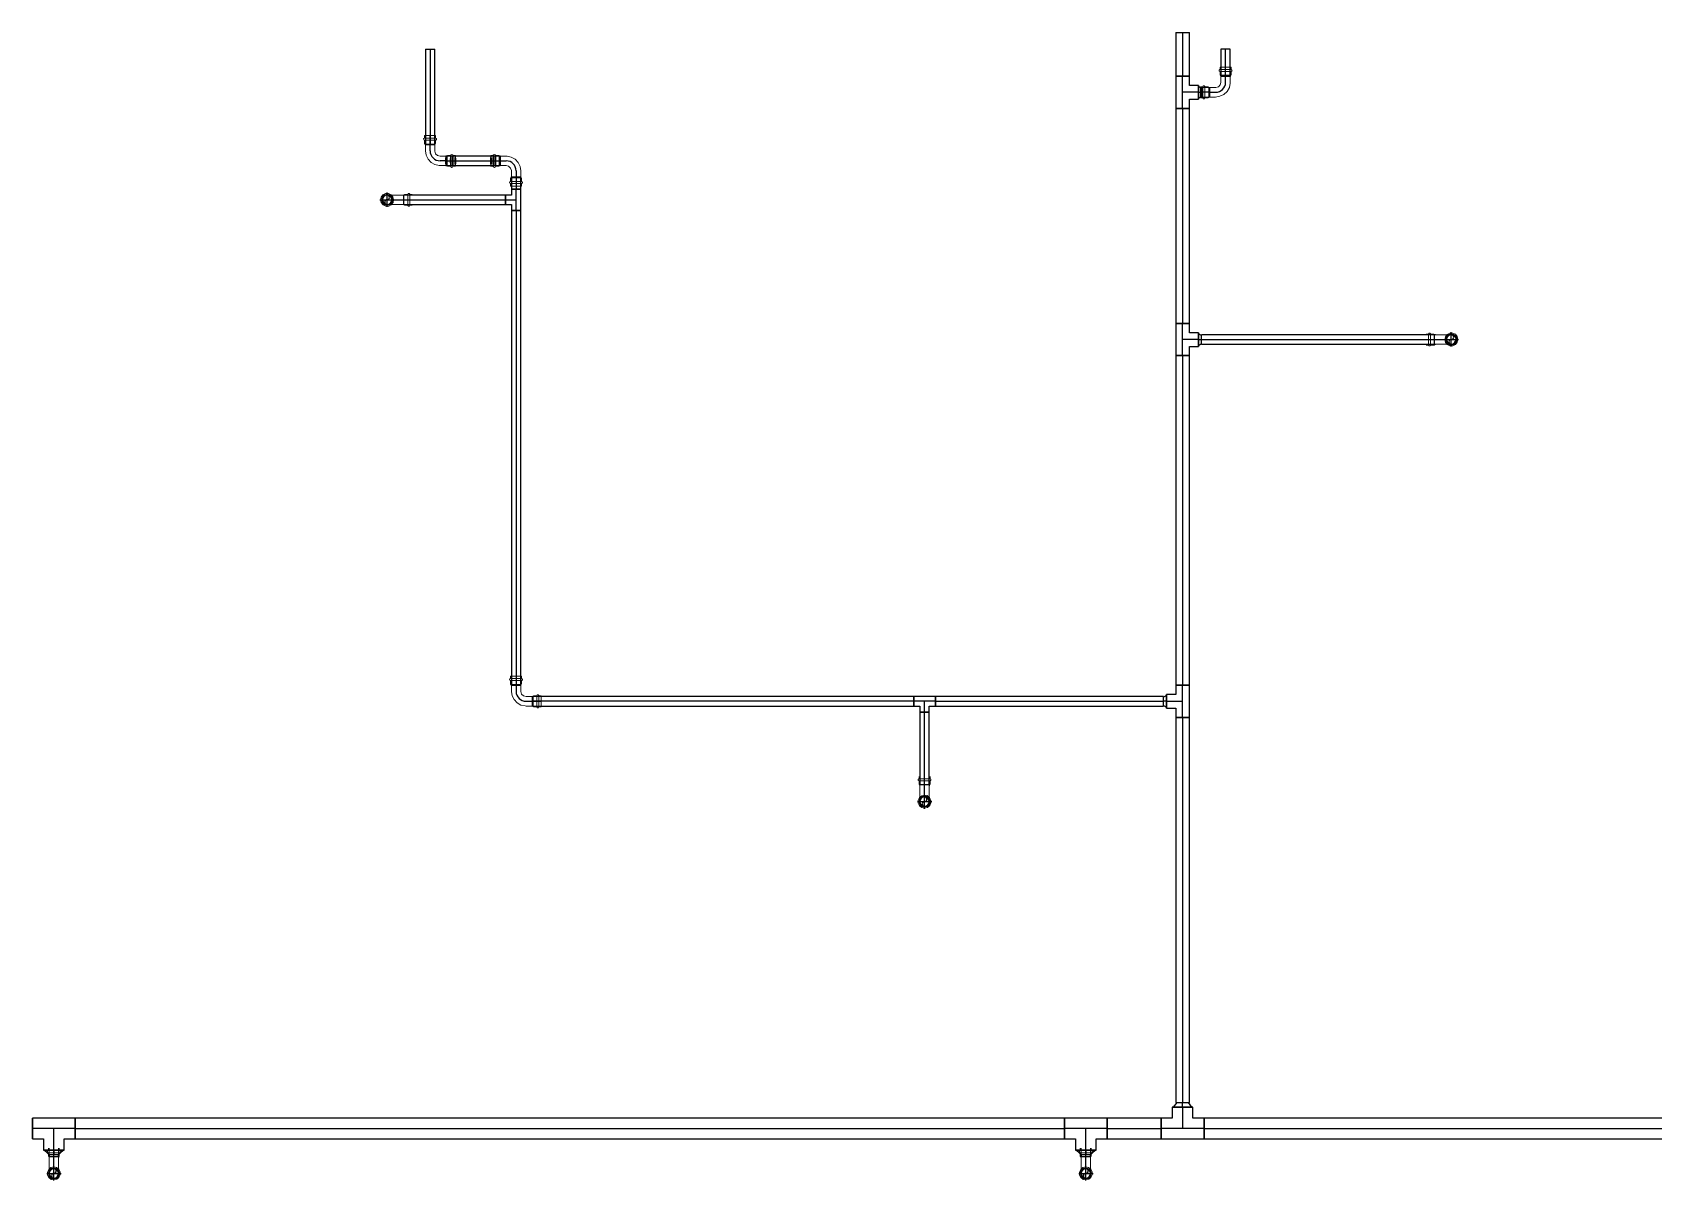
# Model space of a CAD drawing. Header units: inches. Extents: x -3326 to -59, y 8 to 1043.
# Drawn here: x -2583 to -2356.8, y 318.7 to 479 of the extents above; entities that cross this region are included whole.
import ezdxf

# ---------------------------------------------------------------- set-up
doc = ezdxf.new("R2010")
doc.units = ezdxf.units.IN
doc.header["$MEASUREMENT"] = 0
doc.layers.add('P-PIPE', color=3, linetype='Continuous', lineweight=9)
doc.layers.add('X - REF - FP', color=7, linetype='Continuous', true_color=0xb90000)

# ---------------------------------------------------------------- blocks, each defined once
blk = doc.blocks.new('Victaulic-VicPress316-Elbow 90-45deg Style P568_P571 - Standard-V1-FOURTH LEVEL')
at = {"layer": 'P-PIPE'}
for p, q in [((-0.77, 3.52), (-0.77, 3.18)), ((0.77, 3.52), (-0.77, 3.52)), ((-0.77, 3.52), (0.77, 3.52)), ((-0.77, 3.18), (0.77, 3.18)), ((0.77, 3.18), (-0.77, 3.18)), ((-0.77, 2.89), (-0.77, 2.44)), ((-0.77, 2.89), (0.77, 2.89)), ((0.77, 2.89), (-0.77, 2.89)), ((-0.66, 3.52), (-0.66, 2.22)), ((-0.66, 3.52), (0.66, 3.52)), ((0.66, 3.52), (-0.66, 3.52)), ((-0.66, 2.33), (-0.66, 1.39)), ((0, 2.33), (-0.66, 2.33)), ((-0.66, 2.33), (0, 2.33)), ((0, 2.33), (0.66, 2.33)), ((0.66, 2.33), (0, 2.33)), ((0, 1.39), (0, 2.33)), ((0.66, 2.22), (0.66, 3.52)), ((0.66, 1.39), (0.66, 2.33)), ((0.77, 3.18), (0.77, 3.52)), ((0.77, 2.44), (0.77, 2.89)), ((-3.18, 0.77), (-3.52, 0.77)), ((-3.52, 0.77), (-3.52, -0.77)), ((-3.52, -0.77), (-3.52, 0.77)), ((-2.22, 0.66), (-3.52, 0.66)), ((-3.52, -0.66), (-3.52, 0.66)), ((-3.52, 0.66), (-3.52, -0.66)), ((-3.18, -0.77), (-3.18, 0.77)), ((-3.18, 0.77), (-3.18, -0.77)), ((-2.44, 0.77), (-2.89, 0.77)), ((-2.89, -0.77), (-2.89, 0.77)), ((-2.89, 0.77), (-2.89, -0.77)), ((-1.39, 0.66), (-2.33, 0.66)), ((-2.33, 0), (-2.33, 0.66)), ((-2.33, 0.66), (-2.33, 0)), ((-2.22, -0.66), (-2.22, 0.66)), ((-2.22, 0.66), (-2.22, -0.66)), ((-0.66, 2.22), (0.66, 2.22)), ((0.66, 2.22), (-0.66, 2.22)), ((-3.52, -0.66), (-2.22, -0.66)), ((-3.52, -0.77), (-3.18, -0.77)), ((-2.89, -0.77), (-2.44, -0.77)), ((-2.33, 0), (-2.33, -0.66)), ((-2.33, -0.66), (-2.33, 0)), ((-1.39, 0), (-2.33, 0)), ((-2.33, -0.66), (-1.39, -0.66))]:
    blk.add_line(p, q, dxfattribs=at)
at = {"layer": 'P-PIPE', "flags": 128}
for points in [[(-0.77, 2.89), (-0.89, 2.96), (-0.9, 3.1), (-0.79, 3.18), (-0.77, 3.18)], [(0.77, 3.18), (0.67, 3.18), (0.42, 3.18), (0.07, 3.18), (-0.3, 3.18), (-0.6, 3.18), (-0.75, 3.18), (-0.77, 3.18)], [(-0.77, 3.18), (-0.67, 3.18), (-0.42, 3.18), (-0.07, 3.18), (0.3, 3.18), (0.6, 3.18), (0.75, 3.18), (0.77, 3.18)], [(-0.77, 2.89), (-0.67, 2.89), (-0.42, 2.89), (-0.07, 2.89), (0.3, 2.89), (0.6, 2.89), (0.75, 2.89), (0.77, 2.89)], [(0.77, 2.89), (0.67, 2.89), (0.42, 2.89), (0.07, 2.89), (-0.3, 2.89), (-0.6, 2.89), (-0.75, 2.89), (-0.77, 2.89)], [(-0.66, 2.22), (-0.77, 2.41), (-0.77, 2.44)], [(0.77, 2.44), (0.68, 2.24), (0.66, 2.22)], [(0.77, 3.18), (0.89, 3.11), (0.9, 2.98), (0.79, 2.89), (0.77, 2.89)], [(-3.18, 0.77), (-3.11, 0.89), (-2.98, 0.9), (-2.89, 0.79), (-2.89, 0.77)], [(-3.18, 0.77), (-3.18, 0.67), (-3.18, 0.42), (-3.18, 0.07), (-3.18, -0.3), (-3.18, -0.6), (-3.18, -0.75), (-3.18, -0.77)], [(-3.18, -0.77), (-3.18, -0.67), (-3.18, -0.42), (-3.18, -0.07), (-3.18, 0.3), (-3.18, 0.6), (-3.18, 0.75), (-3.18, 0.77)], [(-2.89, -0.77), (-2.89, -0.67), (-2.89, -0.42), (-2.89, -0.07), (-2.89, 0.3), (-2.89, 0.6), (-2.89, 0.75), (-2.89, 0.77)], [(-2.89, 0.77), (-2.89, 0.67), (-2.89, 0.42), (-2.89, 0.07), (-2.89, -0.3), (-2.89, -0.6), (-2.89, -0.75), (-2.89, -0.77)], [(-2.44, 0.77), (-2.24, 0.68), (-2.22, 0.66)], [(-0.66, 1.39), (-0.75, 1.04), (-1, 0.77), (-1.35, 0.66), (-1.39, 0.66)], [(-1.39, -0.66), (-0.78, -0.56), (-0.23, -0.29), (0.22, 0.13), (0.53, 0.67), (0.65, 1.27), (0.66, 1.39)], [(-2.89, -0.77), (-2.96, -0.89), (-3.1, -0.9), (-3.18, -0.79), (-3.18, -0.77)], [(-2.22, -0.66), (-2.41, -0.77), (-2.44, -0.77)]]:
    blk.add_lwpolyline(points, dxfattribs=at)
at = {"layer": 'P-PIPE'}
blk.add_arc((-1.39, 1.39), 1.39, 270, 0, dxfattribs=at)
blk = doc.blocks.new('Victaulic-VicPress316-Elbow 90-45deg Style P568_P571 - Standard-523083-FOURTH LEVEL')
at = {"layer": 'P-PIPE'}
for p, q in [((-3064.18, 1028.04), (-3064.52, 1028.04)), ((-3063.22, 1027.94), (-3064.52, 1027.94)), ((-3064.52, 1027.28), (-3064.52, 1027.28)), ((-3064.52, 1027.28), (-3064.52, 1027.28)), ((-3064.52, 1027.28), (-3064.52, 1027.28)), ((-3064.52, 1027.28), (-3064.52, 1027.28)), ((-3064.18, 1027.28), (-3064.18, 1027.28)), ((-3064.18, 1027.28), (-3064.18, 1027.28)), ((-3063.44, 1028.04), (-3063.89, 1028.04)), ((-3063.89, 1027.28), (-3063.89, 1027.28)), ((-3063.89, 1027.28), (-3063.89, 1027.28)), ((-3062.39, 1027.94), (-3063.33, 1027.94)), ((-3063.33, 1027.94), (-3063.33, 1027.28)), ((-3063.33, 1027.28), (-3063.33, 1027.94)), ((-3063.33, 1027.28), (-3063.33, 1026.62)), ((-3063.33, 1026.62), (-3063.33, 1027.28)), ((-3062.39, 1027.28), (-3063.33, 1027.28)), ((-3063.22, 1027.28), (-3063.22, 1027.28)), ((-3063.22, 1027.28), (-3063.22, 1027.28)), ((-3062.39, 1027.28), (-3061, 1027.28)), ((-3061, 1027.28), (-3061, 1027.28)), ((-3064.52, 1026.62), (-3063.22, 1026.62)), ((-3064.52, 1026.51), (-3064.18, 1026.51)), ((-3063.89, 1026.51), (-3063.44, 1026.51)), ((-3063.33, 1026.62), (-3062.39, 1026.62))]:
    blk.add_line(p, q, dxfattribs=at)
at = {"layer": 'P-PIPE', "flags": 128}
for points in [[(-3064.18, 1028.04), (-3064.11, 1028.17), (-3063.98, 1028.18), (-3063.89, 1028.07), (-3063.89, 1028.04)], [(-3064.18, 1028.04), (-3064.18, 1027.95), (-3064.18, 1027.7), (-3064.18, 1027.34), (-3064.18, 1027.28)], [(-3064.18, 1027.28), (-3064.18, 1027.64), (-3064.18, 1027.92), (-3064.18, 1028.04), (-3064.18, 1028.04)], [(-3064.18, 1026.51), (-3064.18, 1026.6), (-3064.18, 1026.86), (-3064.18, 1027.21), (-3064.18, 1027.28)], [(-3064.18, 1027.28), (-3064.18, 1026.91), (-3064.18, 1026.64), (-3064.18, 1026.51), (-3064.18, 1026.51)], [(-3063.89, 1028.04), (-3063.89, 1027.95), (-3063.89, 1027.7), (-3063.89, 1027.34), (-3063.89, 1027.28)], [(-3063.89, 1027.28), (-3063.89, 1027.64), (-3063.89, 1027.92), (-3063.89, 1028.04), (-3063.89, 1028.04)], [(-3063.89, 1026.51), (-3063.89, 1026.6), (-3063.89, 1026.86), (-3063.89, 1027.21), (-3063.89, 1027.28)], [(-3063.89, 1027.28), (-3063.89, 1026.91), (-3063.89, 1026.64), (-3063.89, 1026.51), (-3063.89, 1026.51)], [(-3063.44, 1028.04), (-3063.24, 1027.96), (-3063.22, 1027.94)], [(-3061, 1027.94), (-3061.09, 1027.94), (-3061.36, 1027.94), (-3061.76, 1027.94), (-3062.25, 1027.94), (-3062.39, 1027.94)], [(-3060.09, 1027.28), (-3060.18, 1027.68), (-3060.44, 1028), (-3060.81, 1028.17), (-3061.22, 1028.16), (-3061.58, 1027.98), (-3061.83, 1027.65), (-3061.91, 1027.28)], [(-3061.91, 1027.28), (-3061.82, 1026.88), (-3061.56, 1026.56), (-3061.19, 1026.39), (-3060.78, 1026.39), (-3060.42, 1026.58), (-3060.17, 1026.91), (-3060.09, 1027.28)], [(-3060.23, 1027.28), (-3060.33, 1027.64), (-3060.58, 1027.92), (-3060.93, 1028.04), (-3061.3, 1027.98), (-3061.6, 1027.75), (-3061.75, 1027.41), (-3061.77, 1027.28)], [(-3061.77, 1027.28), (-3061.67, 1026.91), (-3061.42, 1026.64), (-3061.07, 1026.51), (-3060.7, 1026.57), (-3060.4, 1026.8), (-3060.25, 1027.15), (-3060.23, 1027.28)], [(-3063.89, 1026.51), (-3063.96, 1026.39), (-3064.1, 1026.38), (-3064.18, 1026.49), (-3064.18, 1026.51)], [(-3063.22, 1026.62), (-3063.41, 1026.51), (-3063.44, 1026.51)], [(-3062.39, 1026.62), (-3061.89, 1026.62), (-3061.46, 1026.62), (-3061.15, 1026.62), (-3061.01, 1026.62), (-3061, 1026.62)]]:
    blk.add_lwpolyline(points, dxfattribs=at)
at = {"layer": 'P-PIPE'}
for radius, start, end in [(0.767, 0, 180), (0.766, 0, 180), (0.766, 0, 180), (0.766, 180, 0), (0.767, 180, 0), (0.767, 180, 0), (0.657, 0, 180), (0.657, 0, 180), (0.657, 90, 180), (0.658, 180, 0), (0.658, 180, 0), (0.657, 180, 270), (0.658, 0, 90), (0.658, 270, 0)]:
    blk.add_arc((-3061, 1027.28), radius, start, end, dxfattribs=at)
blk = doc.blocks.new('Victaulic-VicPress316-Elbow 90-45deg Style P568_P571 - Standard-V2-FOURTH LEVEL')
at = {"layer": 'P-PIPE'}
for p, q in [((-3203.7, 731.1), (-3203.7, 730.16)), ((-3203.05, 732.49), (-3203.05, 732.49)), ((-3203.05, 732.49), (-3203.05, 731.1)), ((-3203.05, 731.1), (-3203.05, 730.16)), ((-3202.39, 730.16), (-3202.39, 731.1)), ((-3203.81, 730.05), (-3203.81, 729.6)), ((-3203.81, 729.31), (-3203.81, 728.97)), ((-3203.7, 730.27), (-3203.7, 728.97)), ((-3203.05, 730.16), (-3203.7, 730.16)), ((-3203.7, 730.16), (-3203.05, 730.16)), ((-3203.05, 730.27), (-3203.05, 730.27)), ((-3203.05, 730.27), (-3203.05, 730.27)), ((-3202.39, 730.16), (-3203.05, 730.16)), ((-3203.05, 730.16), (-3202.39, 730.16)), ((-3203.05, 729.6), (-3203.05, 729.6)), ((-3203.05, 729.6), (-3203.05, 729.6)), ((-3203.05, 729.31), (-3203.05, 729.31)), ((-3203.05, 729.31), (-3203.05, 729.31)), ((-3203.05, 728.97), (-3203.05, 728.97)), ((-3203.05, 728.97), (-3203.05, 728.97)), ((-3203.05, 728.97), (-3203.05, 728.97)), ((-3203.05, 728.97), (-3203.05, 728.97)), ((-3202.39, 728.97), (-3202.39, 730.27)), ((-3202.28, 729.6), (-3202.28, 730.05)), ((-3202.28, 728.97), (-3202.28, 729.31))]:
    blk.add_line(p, q, dxfattribs=at)
at = {"layer": 'P-PIPE', "flags": 128}
for points in [[(-3203.05, 733.4), (-3203.45, 733.31), (-3203.76, 733.05), (-3203.94, 732.68), (-3203.93, 732.27), (-3203.75, 731.91), (-3203.42, 731.66), (-3203.05, 731.58)], [(-3203.05, 733.26), (-3203.41, 733.16), (-3203.69, 732.91), (-3203.81, 732.56), (-3203.75, 732.19), (-3203.52, 731.89), (-3203.18, 731.74), (-3203.05, 731.72)], [(-3203.05, 731.58), (-3202.65, 731.67), (-3202.33, 731.93), (-3202.15, 732.3), (-3202.16, 732.71), (-3202.35, 733.07), (-3202.67, 733.32), (-3203.05, 733.4)], [(-3203.05, 731.72), (-3202.68, 731.82), (-3202.41, 732.07), (-3202.28, 732.42), (-3202.34, 732.79), (-3202.57, 733.09), (-3202.91, 733.24), (-3203.05, 733.26)], [(-3203.7, 732.49), (-3203.7, 732.4), (-3203.7, 732.13), (-3203.7, 731.73), (-3203.7, 731.24), (-3203.7, 731.1)], [(-3202.39, 731.1), (-3202.39, 731.6), (-3202.39, 732.03), (-3202.39, 732.34), (-3202.39, 732.48), (-3202.39, 732.49)], [(-3203.81, 729.31), (-3203.93, 729.38), (-3203.94, 729.51), (-3203.83, 729.6), (-3203.81, 729.6)], [(-3203.81, 730.05), (-3203.72, 730.25), (-3203.7, 730.27)], [(-3203.81, 729.6), (-3203.72, 729.6), (-3203.47, 729.6), (-3203.11, 729.6), (-3203.05, 729.6)], [(-3203.05, 729.6), (-3203.41, 729.6), (-3203.69, 729.6), (-3203.81, 729.6), (-3203.81, 729.6)], [(-3203.81, 729.31), (-3203.72, 729.31), (-3203.47, 729.31), (-3203.11, 729.31), (-3203.05, 729.31)], [(-3203.05, 729.31), (-3203.41, 729.31), (-3203.69, 729.31), (-3203.81, 729.31), (-3203.81, 729.31)], [(-3202.28, 729.6), (-3202.37, 729.6), (-3202.62, 729.6), (-3202.98, 729.6), (-3203.05, 729.6)], [(-3203.05, 729.6), (-3202.68, 729.6), (-3202.41, 729.6), (-3202.28, 729.6), (-3202.28, 729.6)], [(-3202.28, 729.31), (-3202.37, 729.31), (-3202.62, 729.31), (-3202.98, 729.31), (-3203.05, 729.31)], [(-3203.05, 729.31), (-3202.68, 729.31), (-3202.41, 729.31), (-3202.28, 729.31), (-3202.28, 729.31)], [(-3202.39, 730.27), (-3202.28, 730.08), (-3202.28, 730.05)], [(-3202.28, 729.6), (-3202.16, 729.53), (-3202.15, 729.39), (-3202.26, 729.31), (-3202.28, 729.31)]]:
    blk.add_lwpolyline(points, dxfattribs=at)
at = {"layer": 'P-PIPE'}
for radius, start, end in [(0.767, 90, 270), (0.767, 90, 270), (0.767, 90, 270), (0.658, 90, 270), (0.658, 90, 270), (0.658, 90, 180), (0.766, 270, 90), (0.766, 270, 90), (0.766, 270, 90), (0.658, 270, 90), (0.657, 270, 90), (0.658, 0, 90), (0.658, 180, 270), (0.658, 270, 0)]:
    blk.add_arc((-3203.05, 732.49), radius, start, end, dxfattribs=at)
blk = doc.blocks.new('Victaulic-VicPress316-Elbow 90-45deg Style P568_P571 - Standard-1244383-FOURTH LEVEL')
at = {"layer": 'P-PIPE'}
for p, q in [((-2533.5, 455.64), (-2533.5, 455.64)), ((-2533.5, 455.64), (-2532.11, 455.64)), ((-2531.17, 456.29), (-2532.11, 456.29)), ((-2532.11, 455.64), (-2531.17, 455.64)), ((-2532.11, 454.98), (-2531.17, 454.98)), ((-2529.98, 456.29), (-2531.28, 456.29)), ((-2531.28, 455.64), (-2531.28, 455.64)), ((-2531.28, 455.64), (-2531.28, 455.64)), ((-2531.28, 454.98), (-2529.98, 454.98)), ((-2531.17, 455.64), (-2531.17, 456.29)), ((-2531.17, 456.29), (-2531.17, 455.64)), ((-2531.17, 454.98), (-2531.17, 455.64)), ((-2531.17, 455.64), (-2531.17, 454.98)), ((-2530.61, 456.4), (-2531.06, 456.4)), ((-2531.06, 454.87), (-2530.61, 454.87)), ((-2530.61, 455.64), (-2530.61, 455.64)), ((-2530.61, 455.64), (-2530.61, 455.64)), ((-2529.98, 456.4), (-2530.32, 456.4)), ((-2530.32, 455.64), (-2530.32, 455.64)), ((-2530.32, 455.64), (-2530.32, 455.64)), ((-2530.32, 454.87), (-2529.98, 454.87)), ((-2529.98, 455.64), (-2529.98, 455.64)), ((-2529.98, 455.64), (-2529.98, 455.64)), ((-2529.98, 455.64), (-2529.98, 455.64)), ((-2529.98, 455.64), (-2529.98, 455.64))]:
    blk.add_line(p, q, dxfattribs=at)
at = {"layer": 'P-PIPE', "flags": 128}
for points in [[(-2532.59, 455.64), (-2532.68, 456.03), (-2532.94, 456.35), (-2533.31, 456.53), (-2533.72, 456.52), (-2534.08, 456.33), (-2534.33, 456.01), (-2534.41, 455.64)], [(-2534.41, 455.64), (-2534.32, 455.24), (-2534.06, 454.92), (-2533.69, 454.74), (-2533.28, 454.75), (-2532.92, 454.94), (-2532.67, 455.26), (-2532.59, 455.64)], [(-2532.73, 455.64), (-2532.83, 456), (-2533.08, 456.28), (-2533.43, 456.4), (-2533.8, 456.34), (-2534.1, 456.11), (-2534.25, 455.77), (-2534.27, 455.64)], [(-2534.27, 455.64), (-2534.17, 455.27), (-2533.92, 454.99), (-2533.57, 454.87), (-2533.2, 454.93), (-2532.9, 455.16), (-2532.75, 455.5), (-2532.73, 455.64)], [(-2532.11, 456.29), (-2532.61, 456.29), (-2533.04, 456.29), (-2533.35, 456.29), (-2533.49, 456.29), (-2533.5, 456.29)], [(-2533.5, 454.98), (-2533.41, 454.98), (-2533.14, 454.98), (-2532.74, 454.98), (-2532.25, 454.98), (-2532.11, 454.98)], [(-2531.28, 456.29), (-2531.09, 456.4), (-2531.06, 456.4)], [(-2531.06, 454.87), (-2531.26, 454.96), (-2531.28, 454.98)], [(-2530.61, 456.4), (-2530.54, 456.52), (-2530.4, 456.53), (-2530.32, 456.42), (-2530.32, 456.4)], [(-2530.61, 456.4), (-2530.61, 456.31), (-2530.61, 456.06), (-2530.61, 455.7), (-2530.61, 455.64)], [(-2530.61, 455.64), (-2530.61, 456), (-2530.61, 456.28), (-2530.61, 456.4), (-2530.61, 456.4)], [(-2530.61, 454.87), (-2530.61, 454.96), (-2530.61, 455.21), (-2530.61, 455.57), (-2530.61, 455.64)], [(-2530.61, 455.64), (-2530.61, 455.27), (-2530.61, 454.99), (-2530.61, 454.87), (-2530.61, 454.87)], [(-2530.32, 454.87), (-2530.39, 454.75), (-2530.52, 454.74), (-2530.61, 454.85), (-2530.61, 454.87)], [(-2530.32, 456.4), (-2530.32, 456.31), (-2530.32, 456.06), (-2530.32, 455.7), (-2530.32, 455.64)], [(-2530.32, 455.64), (-2530.32, 456), (-2530.32, 456.28), (-2530.32, 456.4), (-2530.32, 456.4)], [(-2530.32, 454.87), (-2530.32, 454.96), (-2530.32, 455.21), (-2530.32, 455.57), (-2530.32, 455.64)], [(-2530.32, 455.64), (-2530.32, 455.27), (-2530.32, 454.99), (-2530.32, 454.87), (-2530.32, 454.87)]]:
    blk.add_lwpolyline(points, dxfattribs=at)
at = {"layer": 'P-PIPE'}
for radius, start, end in [(0.767, 0, 180), (0.766, 0, 180), (0.766, 0, 180), (0.766, 180, 0), (0.767, 180, 0), (0.767, 180, 0), (0.657, 0, 180), (0.657, 0, 180), (0.657, 90, 180), (0.658, 180, 0), (0.658, 180, 0), (0.657, 180, 270), (0.658, 0, 90), (0.658, 270, 0)]:
    blk.add_arc((-2533.5, 455.64), radius, start, end, dxfattribs=at)
blk = doc.blocks.new('Victaulic-VicPress316-Elbow 90-45deg Style P568_P571 - Standard-V5-FOURTH LEVEL')
at = {"layer": 'P-PIPE'}
for p, q in [((-2528.27, 464.59), (-2528.27, 464.25)), ((-2528.27, 464.25), (-2528.26, 464.25)), ((-2528.26, 463.96), (-2528.27, 463.96)), ((-2528.27, 463.96), (-2528.27, 463.51)), ((-2526.74, 464.59), (-2528.26, 464.59)), ((-2528.26, 464.59), (-2526.74, 464.59)), ((-2528.26, 464.25), (-2526.74, 464.25)), ((-2526.74, 464.25), (-2528.26, 464.25)), ((-2528.26, 463.96), (-2526.74, 463.96)), ((-2526.74, 463.96), (-2528.26, 463.96)), ((-2528.16, 464.59), (-2528.16, 463.29)), ((-2528.16, 464.59), (-2526.84, 464.59)), ((-2526.84, 464.59), (-2528.16, 464.59)), ((-2526.84, 463.29), (-2526.84, 464.59)), ((-2526.73, 464.25), (-2526.74, 464.25)), ((-2526.74, 463.96), (-2526.73, 463.96)), ((-2526.73, 464.25), (-2526.73, 464.59)), ((-2526.73, 463.51), (-2526.73, 463.96)), ((-2528.16, 463.4), (-2528.16, 462.47)), ((-2527.45, 463.4), (-2528.16, 463.4)), ((-2528.16, 463.4), (-2527.55, 463.4)), ((-2528.16, 463.29), (-2526.84, 463.29)), ((-2526.84, 463.29), (-2528.16, 463.29)), ((-2527.55, 463.4), (-2526.84, 463.4)), ((-2527.5, 462.47), (-2527.5, 463.4)), ((-2526.84, 463.4), (-2527.45, 463.4)), ((-2526.84, 462.47), (-2526.84, 463.4)), ((-2525.18, 461.73), (-2526.11, 461.73)), ((-2523.99, 461.73), (-2525.29, 461.73)), ((-2524.62, 461.84), (-2525.07, 461.84)), ((-2523.99, 461.84), (-2524.33, 461.84)), ((-2526.11, 461.07), (-2525.18, 461.07)), ((-2526.11, 460.42), (-2525.18, 460.42)), ((-2525.29, 460.42), (-2523.99, 460.42)), ((-2525.07, 460.31), (-2524.62, 460.31)), ((-2524.33, 460.31), (-2523.99, 460.31))]:
    blk.add_line(p, q, dxfattribs=at)
at = {"layer": 'P-PIPE', "flags": 128}
for points in [[(-2528.27, 463.96), (-2528.39, 464.03), (-2528.4, 464.17), (-2528.29, 464.25), (-2528.27, 464.25)], [(-2526.74, 464.25), (-2526.86, 464.25), (-2527.13, 464.25), (-2527.5, 464.25), (-2527.86, 464.25), (-2528.14, 464.25), (-2528.26, 464.25), (-2528.27, 464.25)], [(-2528.27, 463.96), (-2528.17, 463.96), (-2527.92, 463.96), (-2527.57, 463.96), (-2527.2, 463.96), (-2526.9, 463.96), (-2526.75, 463.96), (-2526.74, 463.96)], [(-2528.26, 464.25), (-2528.14, 464.25), (-2527.87, 464.25), (-2527.5, 464.25), (-2527.14, 464.25), (-2526.86, 464.25), (-2526.74, 464.25), (-2526.73, 464.25)], [(-2526.73, 463.96), (-2526.83, 463.96), (-2527.08, 463.96), (-2527.43, 463.96), (-2527.8, 463.96), (-2528.1, 463.96), (-2528.25, 463.96), (-2528.26, 463.96)], [(-2526.73, 464.25), (-2526.61, 464.19), (-2526.6, 464.05), (-2526.71, 463.96), (-2526.73, 463.96)], [(-2528.16, 463.29), (-2528.27, 463.48), (-2528.27, 463.51)], [(-2528.16, 462.47), (-2528.06, 461.85), (-2527.79, 461.3), (-2527.37, 460.85), (-2526.83, 460.55), (-2526.23, 460.42), (-2526.11, 460.42)], [(-2526.73, 463.51), (-2526.82, 463.31), (-2526.84, 463.29)], [(-2526.11, 461.73), (-2526.46, 461.82), (-2526.73, 462.07), (-2526.84, 462.42), (-2526.84, 462.47)], [(-2525.07, 461.84), (-2525.25, 461.78), (-2525.29, 461.73)], [(-2524.47, 461.98), (-2524.59, 461.93), (-2524.63, 461.86), (-2524.65, 461.76), (-2524.67, 461.57), (-2524.68, 461.26), (-2524.68, 460.89), (-2524.67, 460.59), (-2524.65, 460.4), (-2524.64, 460.31), (-2524.62, 460.27), (-2524.6, 460.23), (-2524.47, 460.16)], [(-2524.47, 460.16), (-2524.36, 460.21), (-2524.32, 460.29), (-2524.3, 460.39), (-2524.28, 460.58), (-2524.27, 460.88), (-2524.27, 461.26), (-2524.28, 461.56), (-2524.3, 461.74), (-2524.31, 461.84), (-2524.32, 461.87), (-2524.35, 461.92), (-2524.47, 461.98)], [(-2525.07, 460.31), (-2525.25, 460.37), (-2525.29, 460.42)]]:
    blk.add_lwpolyline(points, dxfattribs=at)
at = {"layer": 'P-PIPE'}
for centre, major_axis, ratio, start_param, end_param in [((-2526.11, 462.47), (0, 1.39), 0.996546, 1.570796, 3.141593), ((-2525.29, 461.07), (0, 0.657), 0.083045, 0, 3.141593), ((-2525.29, 461.07), (0, 0.658), 0.083045, 3.141593, 6.283185), ((-2525.18, 461.07), (0, 0.658), 0.083045, 0, 1.570796), ((-2525.18, 461.07), (0, 0.658), 0.083045, 4.712389, 6.283185), ((-2524.62, 461.07), (0, 0.766), 0.083045, 0, 3.141593), ((-2524.62, 461.07), (0, 0.767), 0.083045, 3.141593, 6.283185), ((-2524.33, 461.07), (0, 0.766), 0.083045, 0, 3.141593), ((-2524.33, 461.07), (0, 0.767), 0.083045, 3.141593, 6.283185), ((-2523.99, 461.07), (0, 0.767), 0.083045, 0, 3.141593), ((-2523.99, 461.07), (0, 0.657), 0.083045, 0, 3.141593), ((-2523.99, 461.07), (0, 0.766), 0.083045, 3.141593, 6.283185), ((-2523.99, 461.07), (0, 0.658), 0.083045, 3.141593, 6.283185), ((-2525.18, 461.07), (0, 0.657), 0.083045, 1.570796, 3.141593), ((-2525.18, 461.07), (0, 0.657), 0.083045, 3.141593, 4.712389)]:
    blk.add_ellipse(centre, major_axis=major_axis, ratio=ratio, start_param=start_param, end_param=end_param, dxfattribs=at)
blk = doc.blocks.new('Victaulic-VicPress316-Elbow 90-45deg Style P568_P571 - Standard-V6-FOURTH LEVEL')
at = {"layer": 'P-PIPE'}
for p, q in [((-2518.67, 461.84), (-2519.01, 461.84)), ((-2517.71, 461.73), (-2519.01, 461.73)), ((-2517.93, 461.84), (-2518.38, 461.84)), ((-2516.89, 461.73), (-2517.82, 461.73)), ((-2519.01, 460.42), (-2517.71, 460.42)), ((-2519.01, 460.31), (-2518.67, 460.31)), ((-2518.38, 460.31), (-2517.93, 460.31)), ((-2516.89, 461.07), (-2517.82, 461.07)), ((-2517.82, 460.42), (-2516.89, 460.42)), ((-2516.16, 459.68), (-2516.16, 458.74)), ((-2515.5, 459.68), (-2515.5, 458.74)), ((-2514.84, 458.74), (-2514.84, 459.68)), ((-2516.27, 458.63), (-2516.27, 458.18)), ((-2516.27, 458.18), (-2516.26, 458.18)), ((-2516.27, 457.89), (-2516.27, 457.55)), ((-2516.26, 457.89), (-2516.27, 457.89)), ((-2514.74, 458.18), (-2516.26, 458.18)), ((-2516.26, 458.18), (-2514.74, 458.18)), ((-2514.74, 457.89), (-2516.26, 457.89)), ((-2516.26, 457.89), (-2514.74, 457.89)), ((-2516.26, 457.55), (-2514.74, 457.55)), ((-2514.74, 457.55), (-2516.26, 457.55)), ((-2516.16, 458.85), (-2516.16, 457.55)), ((-2514.84, 458.85), (-2516.16, 458.85)), ((-2516.16, 458.85), (-2514.84, 458.85)), ((-2515.55, 458.74), (-2516.16, 458.74)), ((-2516.16, 458.74), (-2515.45, 458.74)), ((-2514.84, 457.55), (-2516.16, 457.55)), ((-2516.16, 457.55), (-2514.84, 457.55)), ((-2514.84, 458.74), (-2515.55, 458.74)), ((-2515.45, 458.74), (-2514.84, 458.74)), ((-2514.84, 457.55), (-2514.84, 458.85)), ((-2514.73, 458.18), (-2514.74, 458.18)), ((-2514.74, 457.89), (-2514.73, 457.89)), ((-2514.73, 458.18), (-2514.73, 458.63)), ((-2514.73, 457.55), (-2514.73, 457.89))]:
    blk.add_line(p, q, dxfattribs=at)
at = {"layer": 'P-PIPE', "flags": 128}
for points in [[(-2518.53, 461.98), (-2518.64, 461.93), (-2518.68, 461.86), (-2518.7, 461.76), (-2518.72, 461.57), (-2518.73, 461.26), (-2518.73, 460.89), (-2518.72, 460.59), (-2518.7, 460.4), (-2518.69, 460.31), (-2518.68, 460.27), (-2518.65, 460.23), (-2518.53, 460.16)], [(-2518.53, 460.16), (-2518.41, 460.21), (-2518.37, 460.29), (-2518.35, 460.39), (-2518.33, 460.58), (-2518.32, 460.88), (-2518.32, 461.26), (-2518.33, 461.56), (-2518.35, 461.74), (-2518.36, 461.84), (-2518.38, 461.87), (-2518.4, 461.92), (-2518.53, 461.98)], [(-2517.93, 461.84), (-2517.75, 461.78), (-2517.71, 461.73)], [(-2514.84, 459.68), (-2514.94, 460.29), (-2515.21, 460.85), (-2515.63, 461.29), (-2516.17, 461.6), (-2516.77, 461.73), (-2516.89, 461.73)], [(-2517.93, 460.31), (-2517.75, 460.37), (-2517.71, 460.42)], [(-2516.89, 460.42), (-2516.54, 460.32), (-2516.27, 460.07), (-2516.16, 459.72), (-2516.16, 459.68)], [(-2516.27, 457.89), (-2516.39, 457.96), (-2516.4, 458.1), (-2516.29, 458.18), (-2516.27, 458.18)], [(-2516.27, 458.63), (-2516.18, 458.83), (-2516.16, 458.85)], [(-2514.74, 458.18), (-2514.86, 458.18), (-2515.13, 458.18), (-2515.5, 458.18), (-2515.86, 458.18), (-2516.14, 458.18), (-2516.26, 458.18), (-2516.27, 458.18)], [(-2516.27, 457.89), (-2516.17, 457.89), (-2515.92, 457.89), (-2515.57, 457.89), (-2515.2, 457.89), (-2514.9, 457.89), (-2514.75, 457.89), (-2514.74, 457.89)], [(-2516.26, 458.18), (-2516.14, 458.18), (-2515.87, 458.18), (-2515.5, 458.18), (-2515.14, 458.18), (-2514.86, 458.18), (-2514.74, 458.18), (-2514.73, 458.18)], [(-2514.73, 457.89), (-2514.83, 457.89), (-2515.08, 457.89), (-2515.43, 457.89), (-2515.8, 457.89), (-2516.1, 457.89), (-2516.25, 457.89), (-2516.26, 457.89)], [(-2514.84, 458.85), (-2514.73, 458.66), (-2514.73, 458.63)], [(-2514.73, 458.18), (-2514.61, 458.12), (-2514.6, 457.98), (-2514.71, 457.89), (-2514.73, 457.89)]]:
    blk.add_lwpolyline(points, dxfattribs=at)
at = {"layer": 'P-PIPE'}
for centre, major_axis, ratio, start_param, end_param in [((-2519.01, 461.07), (0, 0.767), 0.083045, 0, 3.141593), ((-2519.01, 461.07), (0, 0.658), 0.083045, 0, 3.141593), ((-2519.01, 461.07), (0, 0.766), 0.083045, 3.141593, 6.283185), ((-2519.01, 461.07), (0, 0.657), 0.083045, 3.141593, 6.283185), ((-2518.67, 461.07), (0, 0.766), 0.083045, 0, 3.141593), ((-2518.67, 461.07), (0, 0.767), 0.083045, 3.141593, 6.283185), ((-2518.38, 461.07), (0, 0.766), 0.083045, 0, 3.141593), ((-2518.38, 461.07), (0, 0.767), 0.083045, 3.141593, 6.283185), ((-2517.82, 461.07), (0, 0.658), 0.083045, 0, 1.570796), ((-2517.82, 461.07), (0, 0.658), 0.083045, 4.712389, 6.283185), ((-2517.71, 461.07), (0, 0.658), 0.083045, 0, 3.141593), ((-2517.71, 461.07), (0, 0.657), 0.083045, 3.141593, 6.283185), ((-2517.82, 461.07), (0, 0.657), 0.083045, 1.570796, 3.141593), ((-2517.82, 461.07), (0, 0.657), 0.083045, 3.141593, 4.712389), ((-2516.89, 459.68), (0, 1.39), 0.996546, 4.712389, 6.283185)]:
    blk.add_ellipse(centre, major_axis=major_axis, ratio=ratio, start_param=start_param, end_param=end_param, dxfattribs=at)

msp = doc.modelspace()

# ---------------------------------------------------------------- linework, layer by layer
at = {"layer": 'X - REF - FP'}
for p, q in [((-2423.45, 479), (-2423.45, 472.88)), ((-2423.45, 479), (-2421.55, 479)), ((-2422.5, 479), (-2422.5, 472.88)), ((-2422.5, 479), (-2422.5, 472.88)), ((-2421.55, 472.88), (-2421.55, 479)), ((-2528.16, 476.64), (-2528.16, 463.4)), ((-2528.16, 476.64), (-2526.84, 476.64)), ((-2527.5, 476.64), (-2527.5, 463.4)), ((-2527.5, 476.64), (-2527.5, 463.4)), ((-2526.84, 463.4), (-2526.84, 476.64)), ((-2417.16, 476.64), (-2417.16, 472.97)), ((-2415.84, 476.64), (-2417.16, 476.64)), ((-2416.5, 472.97), (-2416.5, 476.64)), ((-2416.5, 472.97), (-2416.5, 476.64)), ((-2415.84, 472.97), (-2415.84, 476.64)), ((-2423.45, 472.88), (-2423.45, 468.39)), ((-2421.55, 472.88), (-2423.45, 472.88)), ((-2423.45, 472.88), (-2421.55, 472.88)), ((-2423.45, 472.88), (-2421.55, 472.88)), ((-2422.5, 468.39), (-2422.5, 472.88)), ((-2421.55, 471.59), (-2421.55, 472.88)), ((-2415.84, 472.97), (-2417.16, 472.97)), ((-2416.5, 472.03), (-2416.5, 474.16)), ((-2416.5, 472.03), (-2416.5, 472.97)), ((-2420.26, 470.64), (-2422.5, 470.64)), ((-2420.26, 471.59), (-2421.55, 471.59)), ((-2420.26, 469.68), (-2420.26, 471.59)), ((-2420.26, 471.59), (-2420.26, 469.68)), ((-2419.85, 471.2), (-2420.26, 471.45)), ((-2420.26, 470.64), (-2419.85, 470.64)), ((-2418.83, 471.29), (-2419.85, 471.29)), ((-2419.85, 471.29), (-2419.85, 469.98)), ((-2418.83, 470.64), (-2419.85, 470.64)), ((-2418.83, 470.64), (-2419.85, 470.64)), ((-2418.83, 471.29), (-2418.83, 469.98)), ((-2418.83, 470.64), (-2417.89, 470.64)), ((-2421.55, 468.39), (-2423.45, 468.39)), ((-2423.45, 468.39), (-2421.55, 468.39)), ((-2423.45, 468.39), (-2423.45, 438.38)), ((-2423.45, 468.39), (-2421.55, 468.39)), ((-2422.5, 468.39), (-2422.5, 438.38)), ((-2422.5, 468.39), (-2422.5, 438.38)), ((-2421.55, 468.39), (-2421.55, 469.68)), ((-2421.55, 469.68), (-2420.26, 469.68)), ((-2421.55, 438.38), (-2421.55, 468.39)), ((-2420.26, 469.82), (-2419.85, 470.07)), ((-2419.85, 469.98), (-2418.83, 469.98)), ((-2527.5, 462.47), (-2527.5, 464.59)), ((-2528.16, 463.4), (-2526.84, 463.4)), ((-2527.5, 462.47), (-2527.5, 463.4)), ((-2517.82, 461.73), (-2525.18, 461.73)), ((-2525.18, 461.07), (-2526.11, 461.07)), ((-2525.18, 461.07), (-2517.82, 461.07)), ((-2525.18, 461.07), (-2517.82, 461.07)), ((-2525.18, 460.42), (-2517.82, 460.42)), ((-2517.82, 461.07), (-2516.89, 461.07)), ((-2515.5, 459.68), (-2515.5, 458.74)), ((-2515.5, 459.68), (-2515.5, 457.55)), ((-2516.16, 458.74), (-2516.16, 457.13)), ((-2516.16, 458.74), (-2514.84, 458.74)), ((-2516.16, 457.13), (-2516.16, 456.29)), ((-2516.16, 457.13), (-2514.84, 457.13)), ((-2514.84, 457.13), (-2516.16, 457.13)), ((-2516.16, 457.13), (-2514.84, 457.13)), ((-2515.5, 458.74), (-2515.5, 457.13)), ((-2515.5, 458.74), (-2515.5, 457.13)), ((-2515.5, 454.14), (-2515.5, 457.13)), ((-2514.84, 457.13), (-2514.84, 458.74)), ((-2514.84, 454.14), (-2514.84, 457.13)), ((-2534.5, 455.64), (-2532.5, 455.64)), ((-2533.5, 454.64), (-2533.5, 456.64)), ((-2533.5, 455.64), (-2532.11, 455.64)), ((-2532.11, 455.64), (-2531.17, 455.64)), ((-2532.11, 455.64), (-2529.98, 455.64)), ((-2517, 456.29), (-2531.17, 456.29)), ((-2531.17, 454.98), (-2531.17, 456.29)), ((-2531.17, 455.64), (-2517, 455.64)), ((-2531.17, 455.64), (-2517, 455.64)), ((-2531.17, 454.98), (-2517, 454.98)), ((-2517, 454.98), (-2517, 456.29)), ((-2516.16, 456.29), (-2517, 456.29)), ((-2517, 454.98), (-2517, 456.29)), ((-2517, 456.29), (-2517, 454.98)), ((-2517, 455.64), (-2515.5, 455.64)), ((-2517, 454.98), (-2516.16, 454.98)), ((-2516.16, 454.98), (-2516.16, 454.14)), ((-2516.16, 454.14), (-2516.16, 387.97)), ((-2516.16, 454.14), (-2514.84, 454.14)), ((-2516.16, 454.14), (-2514.84, 454.14)), ((-2514.84, 454.14), (-2516.16, 454.14)), ((-2515.5, 454.14), (-2515.5, 387.97)), ((-2515.5, 454.14), (-2515.5, 387.97)), ((-2514.84, 387.97), (-2514.84, 454.14)), ((-2423.45, 438.38), (-2423.45, 433.89)), ((-2421.55, 438.38), (-2423.45, 438.38)), ((-2423.45, 438.38), (-2421.55, 438.38)), ((-2423.45, 438.38), (-2421.55, 438.38)), ((-2422.5, 433.89), (-2422.5, 438.38)), ((-2421.55, 437.09), (-2421.55, 438.38)), ((-2420.26, 437.09), (-2421.55, 437.09)), ((-2420.26, 435.18), (-2420.26, 437.09)), ((-2420.26, 437.09), (-2420.26, 435.18)), ((-2419.85, 436.7), (-2420.26, 436.95)), ((-2387.33, 436.79), (-2419.85, 436.79)), ((-2419.85, 435.48), (-2419.85, 436.79)), ((-2387.33, 435.48), (-2387.33, 436.79)), ((-2385, 435.14), (-2385, 437.14)), ((-2420.26, 436.14), (-2422.5, 436.14)), ((-2421.55, 433.89), (-2421.55, 435.18)), ((-2421.55, 435.18), (-2420.26, 435.18)), ((-2420.26, 436.14), (-2419.85, 436.14)), ((-2420.26, 435.32), (-2419.85, 435.57)), ((-2419.85, 436.14), (-2387.33, 436.14)), ((-2419.85, 436.14), (-2387.33, 436.14)), ((-2419.85, 435.48), (-2387.33, 435.48)), ((-2387.33, 436.14), (-2386.39, 436.14)), ((-2386.39, 436.14), (-2385, 436.14)), ((-2386, 436.14), (-2384, 436.14)), ((-2421.55, 433.89), (-2423.45, 433.89)), ((-2423.45, 433.89), (-2421.55, 433.89)), ((-2423.45, 433.89), (-2423.45, 387.88)), ((-2423.45, 433.89), (-2421.55, 433.89)), ((-2422.5, 433.89), (-2422.5, 387.88)), ((-2422.5, 433.89), (-2422.5, 387.88)), ((-2421.55, 387.88), (-2421.55, 433.89)), ((-2516.16, 387.97), (-2514.84, 387.97)), ((-2515.5, 387.97), (-2515.5, 387.03)), ((-2423.45, 387.88), (-2423.45, 386.59)), ((-2423.45, 387.88), (-2421.55, 387.88)), ((-2421.55, 387.88), (-2423.45, 387.88)), ((-2423.45, 387.88), (-2421.55, 387.88)), ((-2422.5, 383.39), (-2422.5, 387.88)), ((-2421.55, 383.39), (-2421.55, 387.88)), ((-2514.11, 385.64), (-2513.17, 385.64)), ((-2514.11, 385.64), (-2511.98, 385.64)), ((-2460, 386.29), (-2513.17, 386.29)), ((-2513.17, 386.29), (-2513.17, 384.98)), ((-2460, 385.64), (-2513.17, 385.64)), ((-2460, 385.64), (-2513.17, 385.64)), ((-2513.17, 384.98), (-2460, 384.98)), ((-2457, 386.29), (-2460, 386.29)), ((-2460, 384.98), (-2460, 386.29)), ((-2460, 386.29), (-2460, 384.98)), ((-2460, 386.29), (-2460, 384.98)), ((-2457, 385.64), (-2460, 385.64)), ((-2460, 384.98), (-2459.16, 384.98)), ((-2459.16, 384.98), (-2459.16, 384.14)), ((-2458.5, 384.14), (-2458.5, 385.64)), ((-2457.84, 384.98), (-2457, 384.98)), ((-2457.84, 384.14), (-2457.84, 384.98)), ((-2425.15, 386.29), (-2457, 386.29)), ((-2457, 384.98), (-2457, 386.29)), ((-2457, 384.98), (-2457, 386.29)), ((-2457, 386.29), (-2457, 384.98)), ((-2457, 385.64), (-2425.15, 385.64)), ((-2457, 385.64), (-2425.15, 385.64)), ((-2457, 384.98), (-2425.15, 384.98)), ((-2424.74, 386.45), (-2425.15, 386.2)), ((-2425.15, 384.98), (-2425.15, 386.29)), ((-2424.74, 385.64), (-2425.15, 385.64)), ((-2425.15, 385.07), (-2424.74, 384.82)), ((-2423.45, 386.59), (-2424.74, 386.59)), ((-2424.74, 384.68), (-2424.74, 386.59)), ((-2424.74, 386.59), (-2424.74, 384.68)), ((-2424.74, 385.64), (-2422.5, 385.64)), ((-2424.74, 384.68), (-2423.45, 384.68)), ((-2423.45, 384.68), (-2423.45, 383.39)), ((-2459.16, 384.14), (-2459.16, 373.97)), ((-2457.84, 384.14), (-2459.16, 384.14)), ((-2457.84, 384.14), (-2459.16, 384.14)), ((-2459.16, 384.14), (-2457.84, 384.14)), ((-2458.5, 373.97), (-2458.5, 384.14)), ((-2458.5, 373.97), (-2458.5, 384.14)), ((-2457.84, 373.97), (-2457.84, 384.14)), ((-2423.45, 383.39), (-2423.45, 329.65)), ((-2423.45, 383.39), (-2421.55, 383.39)), ((-2423.45, 383.39), (-2421.55, 383.39)), ((-2421.55, 383.39), (-2423.45, 383.39)), ((-2422.5, 383.39), (-2422.5, 329.65)), ((-2422.5, 383.39), (-2422.5, 329.65)), ((-2421.55, 329.65), (-2421.55, 383.39)), ((-2457.84, 373.97), (-2459.16, 373.97)), ((-2458.5, 373.03), (-2458.5, 375.16)), ((-2458.5, 373.03), (-2458.5, 373.97)), ((-2459.5, 371.64), (-2457.5, 371.64)), ((-2458.5, 371.64), (-2458.5, 373.03)), ((-2458.5, 370.64), (-2458.5, 372.64)), ((-2423.94, 328.99), (-2423.94, 327.44)), ((-2421.06, 328.99), (-2423.94, 328.99)), ((-2423.94, 328.99), (-2421.06, 328.99)), ((-2423.31, 329.65), (-2423.81, 328.99)), ((-2423.45, 329.65), (-2421.55, 329.65)), ((-2422.5, 328.99), (-2422.5, 329.65)), ((-2422.5, 328.99), (-2422.5, 326)), ((-2421.19, 328.99), (-2421.69, 329.65)), ((-2421.06, 327.44), (-2421.06, 328.99)), ((-2577.01, 327.44), (-2582.99, 327.44)), ((-2582.99, 324.56), (-2582.99, 327.44)), ((-2582.99, 327.44), (-2582.99, 324.56)), ((-2577.01, 326), (-2582.99, 326)), ((-2580, 323.01), (-2580, 326)), ((-2438.99, 327.44), (-2577.01, 327.44)), ((-2577.01, 324.56), (-2577.01, 327.44)), ((-2577.01, 324.56), (-2577.01, 327.44)), ((-2577.01, 327.44), (-2577.01, 324.56)), ((-2577.01, 326), (-2438.99, 326)), ((-2577.01, 326), (-2438.99, 326)), ((-2433.01, 327.44), (-2438.99, 327.44)), ((-2438.99, 324.56), (-2438.99, 327.44)), ((-2438.99, 327.44), (-2438.99, 324.56)), ((-2438.99, 324.56), (-2438.99, 327.44)), ((-2433.01, 326), (-2438.99, 326)), ((-2436, 323.01), (-2436, 326)), ((-2425.49, 327.44), (-2433.01, 327.44)), ((-2433.01, 324.56), (-2433.01, 327.44)), ((-2433.01, 324.56), (-2433.01, 327.44)), ((-2433.01, 327.44), (-2433.01, 324.56)), ((-2433.01, 326), (-2425.49, 326)), ((-2433.01, 326), (-2425.49, 326)), ((-2423.94, 327.44), (-2425.49, 327.44)), ((-2425.49, 327.44), (-2425.49, 324.56)), ((-2425.49, 324.56), (-2425.49, 327.44)), ((-2425.49, 324.56), (-2425.49, 327.44)), ((-2419.51, 326), (-2425.49, 326)), ((-2419.51, 327.44), (-2421.06, 327.44)), ((-2279.24, 327.44), (-2419.51, 327.44)), ((-2419.51, 324.56), (-2419.51, 327.44)), ((-2419.51, 327.44), (-2419.51, 324.56)), ((-2419.51, 324.56), (-2419.51, 327.44)), ((-2419.51, 326), (-2279.24, 326)), ((-2419.51, 326), (-2279.24, 326)), ((-2582.99, 324.56), (-2581.44, 324.56)), ((-2581.44, 324.56), (-2581.44, 323.01)), ((-2578.56, 324.56), (-2577.01, 324.56)), ((-2578.56, 323.01), (-2578.56, 324.56)), ((-2577.01, 324.56), (-2438.99, 324.56)), ((-2438.99, 324.56), (-2437.44, 324.56)), ((-2437.44, 324.56), (-2437.44, 323.01)), ((-2434.56, 324.56), (-2433.01, 324.56)), ((-2434.56, 323.01), (-2434.56, 324.56)), ((-2433.01, 324.56), (-2425.49, 324.56)), ((-2425.49, 324.56), (-2419.51, 324.56)), ((-2419.51, 324.56), (-2279.24, 324.56)), ((-2578.56, 323.01), (-2581.44, 323.01)), ((-2581.44, 323.01), (-2578.56, 323.01)), ((-2581.31, 323.01), (-2580.56, 322.35)), ((-2580.66, 322.35), (-2580.66, 322.07)), ((-2579.34, 322.35), (-2580.66, 322.35)), ((-2579.34, 322.07), (-2580.66, 322.07)), ((-2580, 321.14), (-2580, 323.26)), ((-2580, 323.01), (-2580, 322.35)), ((-2580, 322.07), (-2580, 322.35)), ((-2580, 322.07), (-2580, 322.35)), ((-2580, 321.14), (-2580, 322.07)), ((-2579.44, 322.35), (-2578.69, 323.01)), ((-2579.34, 322.07), (-2579.34, 322.35)), ((-2434.56, 323.01), (-2437.44, 323.01)), ((-2437.44, 323.01), (-2434.56, 323.01)), ((-2437.31, 323.01), (-2436.56, 322.35)), ((-2436.66, 322.35), (-2436.66, 322.07)), ((-2435.34, 322.35), (-2436.66, 322.35)), ((-2435.34, 322.07), (-2436.66, 322.07)), ((-2436, 321.14), (-2436, 323.26)), ((-2436, 323.01), (-2436, 322.35)), ((-2436, 322.07), (-2436, 322.35)), ((-2436, 322.07), (-2436, 322.35)), ((-2436, 321.14), (-2436, 322.07)), ((-2435.44, 322.35), (-2434.69, 323.01)), ((-2435.34, 322.07), (-2435.34, 322.35)), ((-2581, 319.74), (-2579, 319.74)), ((-2580, 319.74), (-2580, 321.14)), ((-2580, 318.74), (-2580, 320.74)), ((-2437, 319.74), (-2435, 319.74)), ((-2436, 319.74), (-2436, 321.14)), ((-2436, 318.74), (-2436, 320.74))]:
    msp.add_line(p, q, dxfattribs=at)
for centre, radius, start, end in [((-2417.89, 472.03), 1.39, 270, 0), ((-2533.5, 455.64), 0.658, 0, 180), ((-2533.5, 455.64), 0.657, 180, 0), ((-2533.5, 455.31), 0.329, 90, 270), ((-2533.5, 455.96), 0.329, 270, 90), ((-2385, 436.14), 0.658, 0, 180), ((-2385, 436.46), 0.329, 270, 90), ((-2385, 436.14), 0.657, 180, 0), ((-2385, 435.81), 0.329, 90, 270), ((-2514.11, 387.03), 1.39, 180, 270), ((-2458.5, 371.64), 0.658, 0, 180), ((-2458.5, 371.64), 0.657, 180, 0), ((-2458.5, 371.31), 0.329, 90, 270), ((-2458.5, 371.96), 0.329, 270, 90), ((-2580, 319.74), 0.658, 0, 180), ((-2580, 319.74), 0.657, 180, 0), ((-2580, 319.41), 0.329, 90, 270), ((-2580, 320.07), 0.329, 270, 90), ((-2436, 319.74), 0.658, 0, 180), ((-2436, 319.74), 0.657, 180, 0), ((-2436, 319.41), 0.329, 90, 270), ((-2436, 320.07), 0.329, 270, 90)]:
    msp.add_arc(centre, radius, start, end, dxfattribs=at)
for centre, major_axis, ratio, start_param, end_param in [((-2526.11, 462.47), (0, 1.39), 0.996546, 1.570796, 3.141593), ((-2525.18, 461.07), (0, 0.658), 0.083045, 0, 1.570796), ((-2525.18, 461.07), (0, 0.658), 0.083045, 4.712389, 6.283185), ((-2517.82, 461.07), (0, 0.658), 0.083045, 0, 1.570796), ((-2517.82, 461.07), (0, 0.658), 0.083045, 4.712389, 6.283185), ((-2525.18, 461.07), (0, 0.657), 0.083045, 1.570796, 3.141593), ((-2525.18, 461.07), (0, 0.657), 0.083045, 3.141593, 4.712389), ((-2517.82, 461.07), (0, 0.657), 0.083045, 1.570796, 3.141593), ((-2517.82, 461.07), (0, 0.657), 0.083045, 3.141593, 4.712389), ((-2516.89, 459.68), (0, 1.39), 0.996546, 4.712389, 6.283185)]:
    msp.add_ellipse(centre, major_axis=major_axis, ratio=ratio, start_param=start_param, end_param=end_param, dxfattribs=at)

# ---------------------------------------------------------------- block references
for name, p in [('Victaulic-VicPress316-Elbow 90-45deg Style P568_P571 - Standard-V1-FOURTH LEVEL', (-2416.5, 470.64)), ('Victaulic-VicPress316-Elbow 90-45deg Style P568_P571 - Standard-V5-FOURTH LEVEL', (0, 0)), ('Victaulic-VicPress316-Elbow 90-45deg Style P568_P571 - Standard-V6-FOURTH LEVEL', (0, 0)), ('Victaulic-VicPress316-Elbow 90-45deg Style P568_P571 - Standard-1244383-FOURTH LEVEL', (0, 0)), ('Victaulic-VicPress316-Elbow 90-45deg Style P568_P571 - Standard-523083-FOURTH LEVEL', (676, -591.14))]:
    msp.add_blockref(name, p, dxfattribs=at)
for name, p, rotation in [('Victaulic-VicPress316-Elbow 90-45deg Style P568_P571 - Standard-V1-FOURTH LEVEL', (-2515.5, 385.64), 270), ('Victaulic-VicPress316-Elbow 90-45deg Style P568_P571 - Standard-V2-FOURTH LEVEL', (-5661.55, 1104.13), 180), ('Victaulic-VicPress316-Elbow 90-45deg Style P568_P571 - Standard-V2-FOURTH LEVEL', (-5783.05, 1052.23), 180), ('Victaulic-VicPress316-Elbow 90-45deg Style P568_P571 - Standard-V2-FOURTH LEVEL', (-5639.05, 1052.23), 180)]:
    msp.add_blockref(name, p, dxfattribs=dict(at, rotation=rotation))

doc.saveas('drawing.dxf')
